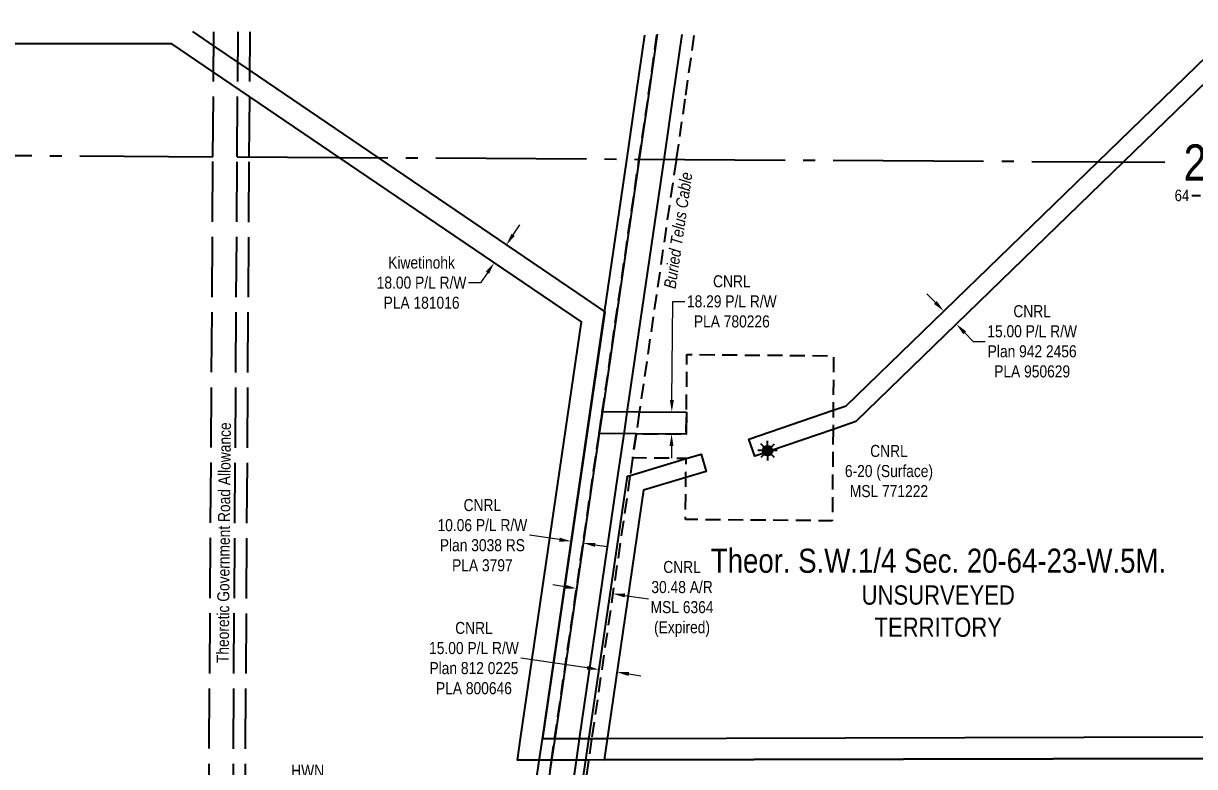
# Model space of a CAD drawing. Extents: x 454172 to 490274, y 6043290 to 6049925.
# Drawn here: x 470414 to 471387, y 6044571 to 6045188 of the extents above; entities that cross this region are included whole.
import ezdxf
from ezdxf.enums import TextEntityAlignment as Align

# ---------------------------------------------------------------- set-up
doc = ezdxf.new("R2010")
doc.units = 0
doc.header["$LTSCALE"] = 5
doc.header["$PDMODE"] = 35
doc.header["$PDSIZE"] = 5
for name, pattern in [('foc-ACCESSROAD', [3.75, 2.5, -1.25]), ('foc-QUARTERLINE', [33, 25, -3, 2, -3]), ('foc-UNSURVEYED', [12.5, 10, -2.5])]:
    doc.linetypes.add(name, pattern=pattern)
doc.layers.get('Defpoints').update_dxf_attribs({"color": 9})
for name, color, linetype in [('10', 1, 'Continuous'), ('9', 3, 'Continuous'), ('AS-TELEPHONE-T', 224, 'Continuous'), ('AS-TELUS', 224, 'foc-TEL'), ('C-SYMBOL', 7, 'Continuous'), ('F-AR', 190, 'foc-ACCESSROAD'), ('F-RW', 190, 'Continuous'), ('F-WS', 190, 'foc-ACCESSROAD'), ('F-WS-S', 190, 'Continuous'), ('L-QSEC', 8, 'foc-QUARTERLINE'), ('L-ROAD-T', 7, 'Continuous'), ('L-SECLBL', 7, 'Continuous'), ('L-UNS-T', 3, 'Continuous'), ('L-USEC', 7, 'foc-UNSURVEYED')]:
    doc.layers.add(name, color=color, linetype=linetype)
for name, color, linetype, lineweight in [('F-AR-T', 190, 'Continuous', 9), ('F-RW-T', 190, 'Continuous', 9), ('F-WS-T', 190, 'Continuous', 9)]:
    doc.layers.add(name, color=color, linetype=linetype, lineweight=lineweight)
doc.styles.add('175L', font='ARIALN.TTF', dxfattribs={"height": 20})
doc.styles.add('80CG', font='ARIALN.TTF', dxfattribs={"height": 10})
doc.styles.add('80L', font='ARIALN.TTF', dxfattribs={"height": 10})
doc.styles.add('foc-LtypeFont', font='ARIALN.TTF', dxfattribs={"height": 7.35})
doc.styles.add('SIMPLEX', font='ARIALN.TTF')
doc.linetypes.add('foc-TEL', pattern='A,2,-1,["T",foc-LtypeFont,S=0.2,R=0,X=-0.425,Y=-0.75],-1.24,8', length=12.24)
doc.dimstyles.new('Compass 5 000', dxfattribs={"dimscale": 5, "dimtxt": 9, "dimasz": 2, "dimexe": 0.2, "dimexo": 0.0625, "dimgap": 0.5, "dimtad": 0, "dimtih": 1, "dimtoh": 1, "dimzin": 0, "dimdsep": 46, "dimtxsty": '80CG', "dimcen": 0.1, "dimse1": 1, "dimse2": 1, "dimclrd": 256, "dimclrt": 256, "dimaunit": 1, "dimadec": 4, "dimazin": 0, "dimtfac": 0.06, "dimtofl": 0, "dimtmove": 0, "dimatfit": 1, "dimfxl": 0.2, "dimtolj": 1, "dimtzin": 0, "dimlwd": -1, "dimarcsym": 0})

# ---------------------------------------------------------------- blocks, each defined once
blk = doc.blocks.new('L-SECLBL')
at = {"layer": '9', "color": 7}
for p, q in [((-5.08, -27.83), (-12.29, -27.83)), ((20.7, -27.83), (13.5, -27.83))]:
    blk.add_line(p, q, dxfattribs=at)
at = {"layer": '10', "color": 2, "style": 'SIMPLEX'}
blk.add_attdef('SEC', text='', height=30, dxfattribs=at).set_placement((0, 0), align=Align.MIDDLE)
at = {"layer": '10', "color": 5, "style": '80L'}
blk.add_attdef('TWP', text='', height=9.5, dxfattribs=at).set_placement((-14.43, -27.37), align=Align.MIDDLE_RIGHT)
blk.add_attdef('RGE', text='', height=9.5, dxfattribs=at).set_placement((3.62, -27.37), align=Align.MIDDLE_CENTER)
blk.add_attdef('MER', text='', height=9.5, dxfattribs=at).set_placement((23.17, -27.37), align=Align.MIDDLE_LEFT)
blk = doc.blocks.new('*D165')
at = {"layer": 'Defpoints', "color": 0, "transparency": 16777216}
for p in [(470903.76, 6044714.24), (470867.42, 6044676.12), (470897.56, 6044671.73)]:
    blk.add_point(p, dxfattribs=at)
at = {"layer": 'F-AR-T', "transparency": 16777216}
for p, q in [((470863.72, 6044720.08), (470853.83, 6044721.52)), ((470913.66, 6044712.8), (470933.27, 6044709.94))]:
    blk.add_line(p, q, dxfattribs=at)
for points in [[(470863.96, 6044721.73), (470863.48, 6044718.43), (470873.62, 6044718.64)], [(470913.9, 6044714.45), (470913.42, 6044711.15), (470903.76, 6044714.24)]]:
    blk.add_solid(points, dxfattribs=at)
at = {"layer": 'F-AR-T', "transparency": 16777216, "insert": (470961.17, 6044709.94), "char_height": 10, "attachment_point": 5, "style": '80CG'}
blk.add_mtext('\\A1;CNRL\\P30.48 A/R\\PMSL 6364\\P(Expired)', dxfattribs=at)
blk = doc.blocks.new('*D59')
at = {"layer": 'Defpoints', "color": 0, "transparency": 16777216}
for p in [(470868.59, 6044753.87), (470869.16, 6044757.72), (470878.54, 6044752.42)]:
    blk.add_point(p, dxfattribs=at)
at = {"layer": 'F-RW-T', "transparency": 16777216}
for p, q in [((470859.26, 6044759.17), (470834.41, 6044762.79)), ((470889, 6044754.83), (470898.89, 6044753.39))]:
    blk.add_line(p, q, dxfattribs=at)
for points in [[(470859.5, 6044760.82), (470859.02, 6044757.52), (470869.16, 6044757.72)], [(470889.24, 6044756.48), (470888.76, 6044753.18), (470879.1, 6044756.27)]]:
    blk.add_solid(points, dxfattribs=at)
at = {"layer": 'F-RW-T', "transparency": 16777216, "insert": (470795.32, 6044762.79), "char_height": 10, "attachment_point": 5, "style": '80CG'}
blk.add_mtext('\\A1;CNRL\\P10.06 P/L R/W\\PPlan 3038 RS\\PPLA 3797', dxfattribs=at)
blk = doc.blocks.new('*D74')
at = {"layer": 'Defpoints', "color": 0, "transparency": 16777216}
for p in [(471184.11, 6044954.32), (471188.97, 6044938.15), (471194.55, 6044943.55)]:
    blk.add_point(p, dxfattribs=at)
at = {"layer": 'F-RW-T', "transparency": 16777216}
for p, q in [((471171.58, 6044956.1), (471164.62, 6044963.28)), ((471195.93, 6044930.97), (471202.89, 6044923.79)), ((471202.89, 6044923.79), (471212.89, 6044923.79))]:
    blk.add_line(p, q, dxfattribs=at)
for points in [[(471172.78, 6044957.26), (471170.38, 6044954.94), (471178.54, 6044948.92)], [(471197.13, 6044932.13), (471194.73, 6044929.81), (471188.97, 6044938.15)]]:
    blk.add_solid(points, dxfattribs=at)
at = {"layer": 'F-RW-T', "transparency": 16777216, "insert": (471251.98, 6044923.79), "char_height": 10, "attachment_point": 5, "style": '80CG'}
blk.add_mtext('\\A1;CNRL\\P15.00 P/L R/W\\PPlan 942 2456\\PPLA 950629', dxfattribs=at)
blk = doc.blocks.new('*D78')
at = {"layer": 'Defpoints', "color": 0, "transparency": 16777216}
for p in [(470912.31, 6044865.5), (470952.65, 6044865.16), (470912.15, 6044847.23)]:
    blk.add_point(p, dxfattribs=at)
at = {"layer": 'F-RW-T', "transparency": 16777216}
for p, q in [((470952.74, 6044875.16), (470953.43, 6044956.95)), ((470953.43, 6044956.95), (470963.43, 6044956.95)), ((470952.41, 6044836.89), (470952.32, 6044826.89))]:
    blk.add_line(p, q, dxfattribs=at)
for points in [[(470951.07, 6044875.17), (470954.4, 6044875.14), (470952.65, 6044865.16)], [(470950.74, 6044836.9), (470954.08, 6044836.87), (470952.49, 6044846.89)]]:
    blk.add_solid(points, dxfattribs=at)
at = {"layer": 'F-RW-T', "transparency": 16777216, "insert": (471002.52, 6044956.95), "char_height": 10, "attachment_point": 5, "style": '80CG'}
blk.add_mtext('\\A1;CNRL\\P18.29 P/L R/W\\PPLA 780226', dxfattribs=at)
blk = doc.blocks.new('*D84')
at = {"layer": 'Defpoints', "color": 0, "transparency": 16777216}
for p in [(470892.29, 6044651.24), (470890.39, 6044638.24), (470905.22, 6044636.07)]:
    blk.add_point(p, dxfattribs=at)
at = {"layer": 'F-RW-T', "transparency": 16777216}
for p, q in [((470882.39, 6044652.68), (470827.4, 6044660.73)), ((470917.02, 6044647.62), (470926.91, 6044646.17))]:
    blk.add_line(p, q, dxfattribs=at)
for points in [[(470882.63, 6044654.33), (470882.15, 6044651.03), (470892.29, 6044651.24)], [(470917.26, 6044649.27), (470916.77, 6044645.97), (470907.12, 6044649.07)]]:
    blk.add_solid(points, dxfattribs=at)
at = {"layer": 'F-RW-T', "transparency": 16777216, "insert": (470788.31, 6044660.73), "char_height": 10, "attachment_point": 5, "style": '80CG'}
blk.add_mtext('\\A1;CNRL\\P15.00 P/L R/W\\PPlan 812 0225\\PPLA 800646', dxfattribs=at)
blk = doc.blocks.new('*D85')
at = {"layer": 'Defpoints', "color": 0, "transparency": 16777216}
for p in [(470705.15, 6044501.88), (470706.72, 6044502.12), (470708.94, 6044487.3)]:
    blk.add_point(p, dxfattribs=at)
at = {"layer": 'F-RW-T', "transparency": 16777216}
for p, q in [((470699.33, 6044540.74), (470689.33, 6044540.74)), ((470703.67, 6044511.77), (470699.33, 6044540.74)), ((470708.85, 6044477.17), (470710.33, 6044467.28))]:
    blk.add_line(p, q, dxfattribs=at)
for points in [[(470705.32, 6044512.02), (470702.02, 6044511.53), (470705.15, 6044501.88)], [(470710.5, 6044477.42), (470707.2, 6044476.93), (470707.37, 6044487.06)]]:
    blk.add_solid(points, dxfattribs=at)
at = {"layer": 'F-RW-T', "transparency": 16777216, "insert": (470650.25, 6044540.74), "char_height": 10, "attachment_point": 5, "style": '80CG'}
blk.add_mtext('\\A1;HWN\\P15.00 P/L R/W\\PPLA 180633\\P(Expired)', dxfattribs=at)
blk = doc.blocks.new('*D91')
at = {"layer": 'Defpoints', "color": 0, "transparency": 16777216}
for p in [(470805.13, 6044989.04), (470832.28, 6044992.35), (470822.17, 6044977.47)]:
    blk.add_point(p, dxfattribs=at)
at = {"layer": 'F-RW-T', "transparency": 16777216}
for p, q in [((470820.86, 6045012.19), (470826.48, 6045020.47)), ((470799.52, 6044980.77), (470793.9, 6044972.5)), ((470793.9, 6044972.5), (470783.9, 6044972.5))]:
    blk.add_line(p, q, dxfattribs=at)
for points in [[(470819.48, 6045013.13), (470822.24, 6045011.26), (470815.24, 6045003.92)], [(470798.14, 6044981.71), (470800.89, 6044979.83), (470805.13, 6044989.04)]]:
    blk.add_solid(points, dxfattribs=at)
at = {"layer": 'F-RW-T', "transparency": 16777216, "insert": (470744.81, 6044972.5), "char_height": 10, "attachment_point": 5, "style": '80CG'}
blk.add_mtext('\\A1;Kiwetinohk\\P18.00 P/L R/W\\PPLA 181016', dxfattribs=at)
blk = doc.blocks.new('GAS')
h = blk.add_hatch(color=255)
h.dxf.hatch_style = 1
edge = h.paths.add_edge_path()
edge.add_arc((0, 0), 0.9, 0, 360)
for p, q in [((-0.81, 0), (-1.62, 0)), ((-0.57, 0.57), (-1.14, 1.14)), ((0, 0.81), (0, 1.62)), ((0.57, 0.57), (1.14, 1.14)), ((1.62, 0), (0.81, 0)), ((-0.57, -0.57), (-1.14, -1.14)), ((0, -0.81), (0, -1.62)), ((1.14, -1.14), (0.57, -0.57))]:
    blk.add_line(p, q)
blk.add_circle((0, 0), 0.8)

msp = doc.modelspace()

# ---------------------------------------------------------------- linework, layer by layer
at = {"layer": 'AS-TELUS', "flags": 128}
msp.add_lwpolyline([(470694.621, 6043368.296), (470829.093, 6044272.963), (470856.246, 6044458.086), (470856.525, 6044459.989), (470862.242, 6044498.96), (470862.521, 6044500.859), (470864.044, 6044511.236), (470864.791, 6044516.33), (470865.668, 6044522.339), (470866.692, 6044529.349), (470867.136, 6044532.392), (470871.135, 6044559.817), (470871.568, 6044562.792), (470871.878, 6044564.6), (470872.067, 6044565.945), (470873.725, 6044577.576), (470876.346, 6044595.551), (470908.187, 6044813.894), (470910.318, 6044828.503), (470913.245, 6044848.58), (470915.907, 6044866.831), (470946.461, 6045076.333), (470953.854, 6045127.037), (470961.159, 6045178.705)], dxfattribs=at)
at = {"layer": 'F-AR'}
for points in [[(470846.085, 6044530.303), (470852.677, 6044575.506), (470855.297, 6044593.474), (470892.223, 6044846.692), (470894.884, 6044864.933), (470925.408, 6045074.244), (470933.407, 6045129.095), (470940.313, 6045177.945)], [(470971.04, 6045177.77), (470963.546, 6045124.766), (470956.154, 6045074.066), (470925.615, 6044864.672), (470922.955, 6044846.43), (470920.029, 6044826.363), (470917.9, 6044811.762), (470886.075, 6044593.531), (470883.457, 6044575.58), (470881.803, 6044563.983)]]:
    msp.add_lwpolyline(points, dxfattribs=at)
at = {"layer": 'F-RW'}
for points in [[(471393.796, 6044577.415), (470896.462, 6044576.18), (470883.622, 6044576.148), (470881.304, 6044576.143), (470852.826, 6044576.074), (470842.663, 6044576.05), (470824.464, 6044576.005), (470827.099, 6044593.999), (470877.534, 6044939.87), (470676.33, 6045076.519), (470602.053, 6045126.969), (470572.022, 6045147.365), (470537.444, 6045170.849), (469766.985, 6045170.86), (469414.023, 6045170.866), (469359.444, 6045187.79)], [(470554.499, 6045181.011), (470572.16, 6045169.016), (470602.191, 6045148.62), (470708.623, 6045076.331), (470880.43, 6044959.647), (470896.967, 6044948.416), (470845.285, 6044594.031), (470855.448, 6044594.051), (470883.93, 6044594.103), (470886.242, 6044594.108), (470899.05, 6044594.118), (471393.907, 6044595.375)], [(470834.476, 6044520.337), (470842.518, 6044575.482), (470845.139, 6044593.454), (470896.795, 6044947.657), (470915.263, 6045074.303), (470923.461, 6045130.524), (470930.174, 6045178.002)], [(470940.508, 6045178.822), (470933.598, 6045129.947), (470925.595, 6045075.068), (470895.055, 6044865.65), (470892.393, 6044847.399), (470855.448, 6044594.051), (470852.826, 6044576.074), (470846.231, 6044530.848)], [(471434.454, 6045176.02), (471397.275, 6045139.993), (471327.886, 6045072.756), (471105.426, 6044857.196), (471086.589, 6044850.725), (471021.514, 6044828.372), (471016.64, 6044842.548), (471086.723, 6044866.621), (471097.391, 6044870.286), (471306.47, 6045072.878), (471397.405, 6045160.994), (471413.037, 6045176.142)], [(471393.705, 6044562.688), (470909.814, 6044561.293), (470900.36, 6044561.292), (470894.102, 6044561.277), (470881.447, 6044561.236), (470879.112, 6044561.152), (470915.76, 6044811.753), (470918.083, 6044812.451), (470964.525, 6044826.501), (470976.955, 6044830.147), (470981.274, 6044815.793), (470964.392, 6044810.719), (470929.215, 6044800.145), (470929.215, 6044800.145), (470896.462, 6044576.183), (471393.796, 6044577.415)]]:
    msp.add_lwpolyline(points, dxfattribs=at)
msp.add_lwpolyline([(470964.847, 6044865.055), (470964.694, 6044846.783), (470923.141, 6044847.137), (470892.393, 6044847.399), (470895.055, 6044865.65), (470925.802, 6044865.388), (470964.847, 6044865.055)], close=True, dxfattribs=at)
at = {"layer": 'F-WS', "flags": 128}
msp.add_lwpolyline([(471086.589, 6044850.725), (471085.951, 6044774.787), (470964.1, 6044775.823), (470964.392, 6044810.719), (470964.525, 6044826.501), (470920.213, 6044827.06), (470923.141, 6044847.137), (470964.694, 6044846.783), (470964.847, 6044865.055), (470965.249, 6044912.87), (471087.102, 6044911.832), (471086.723, 6044866.621), (471086.589, 6044850.725)], close=True, dxfattribs=at)
at = {"layer": 'L-QSEC'}
for p, q in [((469801.072, 6045081.574), (470571.575, 6045077.131)), ((470591.695, 6045077.003), (471362.245, 6045072.557))]:
    msp.add_line(p, q, dxfattribs=at)
at = {"layer": 'L-USEC'}
for p, q in [((470571.575, 6045077.131), (470572.236, 6045180.911)), ((470591.695, 6045077.003), (470592.355, 6045180.797)), ((470601.735, 6045076.939), (470602.395, 6045180.74)), ((470566.46, 6044273.099), (470571.575, 6045077.131)), ((470586.579, 6044272.971), (470591.695, 6045077.003)), ((470596.619, 6044272.907), (470601.735, 6045076.939))]:
    msp.add_line(p, q, dxfattribs=at)

# ---------------------------------------------------------------- block references
at = {"layer": 'F-WS-S', "xscale": 5, "yscale": 5, "zscale": 5}
msp.add_blockref('GAS', (471032.213, 6044833.049), dxfattribs=at)
at = {"layer": 'L-SECLBL'}
msp.add_blockref('L-SECLBL', (471396.856, 6045072.357), dxfattribs=at).add_auto_attribs({'SEC': '20', 'TWP': '64', 'RGE': '23', 'MER': '5'})

# ---------------------------------------------------------------- texts
at = {"layer": 'AS-TELEPHONE-T', "insert": (470945.886, 6044968.186), "char_height": 10, "attachment_point": 1, "rotation": 81.703467, "style": '80L'}
msp.add_mtext_dynamic_manual_height_columns('\\pi0.29898;{\\fArial Narrow|b0|i1|c0|p34;Buried Telus Cable}', width=97.23506, gutter_width=50.012, heights=[0], dxfattribs=at)
at = {"layer": 'C-SYMBOL', "color": 3, "style": '175L'}
msp.add_text('Theor. S.W.1/4 Sec. 20-64-23-W.5M.', height=20, dxfattribs=at).set_placement((471174.157, 6044725.63), align=Align.BOTTOM_CENTER)
at = {"layer": 'F-WS-T', "insert": (471133.042, 6044816.043), "char_height": 10, "width": 72.62387, "attachment_point": 5, "style": '80CG'}
msp.add_mtext('\\A1;CNRL\\P6-20 (Surface)\\PMSL 771222', dxfattribs=at)
at = {"layer": 'L-ROAD-T', "style": '80L'}
msp.add_text('Theoretic Government Road Allowance', height=10, rotation=89.46784, dxfattribs=at).set_placement((470580.574, 6044756.59), align=Align.MIDDLE_CENTER)
at = {"layer": 'L-UNS-T', "insert": (471173.965, 6044699.701), "char_height": 16, "attachment_point": 5, "style": '80L'}
msp.add_mtext_dynamic_manual_height_columns('UNSURVEYED TERRITORY', width=126.41375, gutter_width=47.5, heights=[0], dxfattribs=at)

# ---------------------------------------------------------------- dimensions: what is measured, and where the dimension line sits
at = {"layer": 'F-AR-T'}
dim = msp.add_linear_dim(base=(470903.761, 6044714.241), p1=(470867.416, 6044676.123), p2=(470897.561, 6044671.727), angle=351.703021, text='CNRL\\P30.48 A/R\\PMSL 6364\\P(Expired)', dimstyle='Compass 5 000', dxfattribs=at)
dim.commit()
dim.dimension.update_dxf_attribs({"geometry": '*D165', "text_midpoint": (470961.171, 6044709.938), "dimtype": 161})
at = {"layer": 'F-RW-T'}
for p1, p2, distance, text, picture, middle in [((470832.279, 6044992.35), (470822.173, 6044977.469), -20.597, 'Kiwetinohk\\P18.00 P/L R/W\\PPLA 181016', '*D91', (470744.811, 6044972.496)), ((471184.113, 6044954.317), (471194.545, 6044943.551), -7.761, 'CNRL\\P15.00 P/L R/W\\PPlan 942 2456\\PPLA 950629', '*D74', (471251.975, 6044923.787))]:
    dim = msp.add_aligned_dim(p1=p1, p2=p2, distance=distance, text=text, dimstyle='Compass 5 000', dxfattribs=at)
    dim.commit()
    dim.dimension.update_dxf_attribs({"geometry": picture, "text_midpoint": middle})
for base, p1, p2, angle, text, picture, middle in [((470952.65, 6044865.159), (470912.151, 6044847.231), (470912.306, 6044865.503), 89.511866, 'CNRL\\P18.29 P/L R/W\\PPLA 780226', '*D78', (471002.518, 6044956.949)), ((470869.157, 6044757.724), (470878.542, 6044752.417), (470868.595, 6044753.868), 171.702696, 'CNRL\\P10.06 P/L R/W\\PPlan 3038 RS\\PPLA 3797', '*D59', (470795.323, 6044762.791)), ((470892.286, 6044651.236), (470905.221, 6044636.074), (470890.386, 6044638.244), 171.679907, 'CNRL\\P15.00 P/L R/W\\PPlan 812 0225\\PPLA 800646', '*D84', (470788.311, 6044660.725)), ((470705.152, 6044501.884), (470708.936, 6044487.297), (470706.716, 6044502.118), 98.517035, 'HWN\\P15.00 P/L R/W\\PPLA 180633\\P(Expired)', '*D85', (470650.248, 6044540.738))]:
    dim = msp.add_linear_dim(base=base, p1=p1, p2=p2, angle=angle, text=text, dimstyle='Compass 5 000', dxfattribs=at)
    dim.commit()
    dim.dimension.update_dxf_attribs({"geometry": picture, "text_midpoint": middle, "dimtype": 161})

doc.saveas('drawing.dxf')
